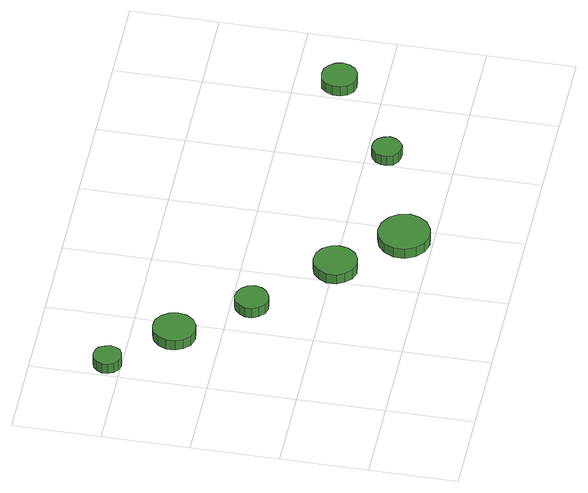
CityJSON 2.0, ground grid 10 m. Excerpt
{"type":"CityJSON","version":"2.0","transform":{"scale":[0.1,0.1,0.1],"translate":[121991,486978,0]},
"CityObjects":{
"tree1":{"type":"SolitaryVegetationObject","attributes":{"function":"something"},"geometry":[{"type":"MultiSurface","lod":"1","boundaries":[[[0,1,2,3,4,5,6,7,8,9,10,11,12,13,14]],[[15,16,17,18,19,20,21,22,23,24,25,26,27,28,29]],[[0,29,28,1]],[[1,28,27,2]],[[2,27,26,3]],[[3,26,25,4]],[[4,25,24,5]],[[5,24,23,6]],[[6,23,22,7]],[[7,22,21,8]],[[8,21,20,9]],[[9,20,19,10]],[[10,19,18,11]],[[11,18,17,12]],[[12,17,16,13]],[[13,16,15,14]],[[14,15,29,0]]]}]},
"tree2":{"type":"SolitaryVegetationObject","attributes":{"function":"something"},"geometry":[{"type":"MultiSurface","lod":"1","boundaries":[[[30,31,32,33,34,35,36,37,38,39,40,41,42,43,44]],[[45,46,47,48,49,50,51,52,53,54,55,56,57,58,59]],[[30,59,58,31]],[[31,58,57,32]],[[32,57,56,33]],[[33,56,55,34]],[[34,55,54,35]],[[35,54,53,36]],[[36,53,52,37]],[[37,52,51,38]],[[38,51,50,39]],[[39,50,49,40]],[[40,49,48,41]],[[41,48,47,42]],[[42,47,46,43]],[[43,46,45,44]],[[44,45,59,30]]]}]},
"tree3":{"type":"SolitaryVegetationObject","attributes":{"function":"something"},"geometry":[{"type":"MultiSurface","lod":"1","boundaries":[[[60,61,62,63,64,65,66,67,68,69,70,71,72,73,74]],[[75,76,77,78,79,80,81,82,83,84,85,86,87,88,89]],[[60,89,88,61]],[[61,88,87,62]],[[62,87,86,63]],[[63,86,85,64]],[[64,85,84,65]],[[65,84,83,66]],[[66,83,82,67]],[[67,82,81,68]],[[68,81,80,69]],[[69,80,79,70]],[[70,79,78,71]],[[71,78,77,72]],[[72,77,76,73]],[[73,76,75,74]],[[74,75,89,60]]]}]},
"tree4":{"type":"SolitaryVegetationObject","attributes":{"function":"something"},"geometry":[{"type":"MultiSurface","lod":"1","boundaries":[[[90,91,92,93,94,95,96,97,98,99,100,101,102,103,104]],[[105,106,107,108,109,110,111,112,113,114,115,116,117,118,119]],[[90,119,118,91]],[[91,118,117,92]],[[92,117,116,93]],[[93,116,115,94]],[[94,115,114,95]],[[95,114,113,96]],[[96,113,112,97]],[[97,112,111,98]],[[98,111,110,99]],[[99,110,109,100]],[[100,109,108,101]],[[101,108,107,102]],[[102,107,106,103]],[[103,106,105,104]],[[104,105,119,90]]]}]},
"tree5":{"type":"SolitaryVegetationObject","attributes":{"function":"something"},"geometry":[{"type":"MultiSurface","lod":"1","boundaries":[[[120,121,122,123,124,125,126,127,128,129,130,131,132,133,134]],[[135,136,137,138,139,140,141,142,143,144,145,146,147,148,149]],[[120,149,148,121]],[[121,148,147,122]],[[122,147,146,123]],[[123,146,145,124]],[[124,145,144,125]],[[125,144,143,126]],[[126,143,142,127]],[[127,142,141,128]],[[128,141,140,129]],[[129,140,139,130]],[[130,139,138,131]],[[131,138,137,132]],[[132,137,136,133]],[[133,136,135,134]],[[134,135,149,120]]]}]},
"tree6":{"type":"SolitaryVegetationObject","attributes":{"function":"something"},"geometry":[{"type":"MultiSurface","lod":"1","boundaries":[[[150,151,152,153,154,155,156,157,158,159,160,161,162,163,164]],[[165,166,167,168,169,170,171,172,173,174,175,176,177,178,179]],[[150,179,178,151]],[[151,178,177,152]],[[152,177,176,153]],[[153,176,175,154]],[[154,175,174,155]],[[155,174,173,156]],[[156,173,172,157]],[[157,172,171,158]],[[158,171,170,159]],[[159,170,169,160]],[[160,169,168,161]],[[161,168,167,162]],[[162,167,166,163]],[[163,166,165,164]],[[164,165,179,150]]]}]},
"tree7":{"type":"SolitaryVegetationObject","attributes":{"function":"something"},"geometry":[{"type":"MultiSurface","lod":"1","boundaries":[[[180,181,182,183,184,185,186,187,188,189,190,191,192,193,194]],[[195,196,197,198,199,200,201,202,203,204,205,206,207,208,209]],[[180,209,208,181]],[[181,208,207,182]],[[182,207,206,183]],[[183,206,205,184]],[[184,205,204,185]],[[185,204,203,186]],[[186,203,202,187]],[[187,202,201,188]],[[188,201,200,189]],[[189,200,199,190]],[[190,199,198,191]],[[191,198,197,192]],[[192,197,196,193]],[[193,196,195,194]],[[194,195,209,180]]]}]}
},
"vertices":[
[37,316,14],[35,322,14],[32,328,14],[26,331,14],[19,332,14],[13,330,14],[8,325,14],[5,319,14],[5,313,14],[8,306,14],[13,302,14],[19,300,14],[26,301,14],[32,304,14],[35,309,14],[35,309,1],[32,304,1],[26,301,1],[19,300,1],[13,302,1],[8,306,1],[5,313,1],[5,319,1],[8,325,1],[13,330,1],[19,332,1],[26,331,1],[32,328,1],[35,322,1],[37,316,1],
[103,252,15],[101,262,15],[95,270,15],[87,275,15],[77,276,15],[67,273,15],[60,266,15],[56,257,15],[56,247,15],[60,238,15],[67,231,15],[77,228,15],[87,229,15],[95,234,15],[101,242,15],[101,242,2],[95,234,2],[87,229,2],[77,228,2],[67,231,2],[60,238,2],[56,247,2],[56,257,2],[60,266,2],[67,273,2],[77,276,2],[87,275,2],[95,270,2],[101,262,2],[103,252,2],
[161,177,17],[159,185,17],[154,191,17],[147,195,17],[139,196,17],[132,194,17],[126,188,17],[122,181,17],[122,173,17],[126,166,17],[132,160,17],[139,158,17],[147,159,17],[154,163,17],[159,169,17],[159,169,4],[154,163,4],[147,159,4],[139,158,4],[132,160,4],[126,166,4],[122,173,4],[122,181,4],[126,188,4],[132,194,4],[139,196,4],[147,195,4],[154,191,4],[159,185,4],[161,177,4],
[241,98,19],[239,107,19],[233,116,19],[224,121,19],[214,122,19],[204,119,19],[197,112,19],[192,103,19],[192,92,19],[197,83,19],[204,76,19],[214,73,19],[224,74,19],[233,79,19],[239,88,19],[239,88,6],[233,79,6],[224,74,6],[214,73,6],[204,76,6],[197,83,6],[192,92,6],[192,103,6],[197,112,6],[204,119,6],[214,122,6],[224,121,6],[233,116,6],[239,107,6],[241,98,6],
[305,31,21],[302,43,21],[295,53,21],[284,59,21],[272,61,21],[260,57,21],[251,49,21],[246,38,21],[246,25,21],[251,14,21],[260,6,21],[272,2,21],[284,4,21],[295,10,21],[302,20,21],[302,20,8],[295,10,8],[284,4,8],[272,2,8],[260,6,8],[251,14,8],[246,25,8],[246,38,8],[251,49,8],[260,57,8],[272,61,8],[284,59,8],[295,53,8],[302,43,8],[305,31,8],
[426,76,22],[424,83,22],[420,89,22],[414,92,22],[407,93,22],[401,91,22],[395,86,22],[393,80,22],[393,73,22],[395,66,22],[401,62,22],[407,60,22],[414,60,22],[420,64,22],[424,69,22],[424,69,9],[420,64,9],[414,60,9],[407,60,9],[401,62,9],[395,66,9],[393,73,9],[393,80,9],[395,86,9],[401,91,9],[407,93,9],[414,92,9],[420,89,9],[424,83,9],[426,76,9],
[539,150,20],[537,158,20],[532,165,20],[525,169,20],[516,170,20],[508,168,20],[502,162,20],[499,154,20],[499,146,20],[502,138,20],[508,132,20],[516,130,20],[525,131,20],[532,135,20],[537,142,20],[537,142,7],[532,135,7],[525,131,7],[516,130,7],[508,132,7],[502,138,7],[499,146,7],[499,154,7],[502,162,7],[508,168,7],[516,170,7],[525,169,7],[532,165,7],[537,158,7],[539,150,7]
]}
